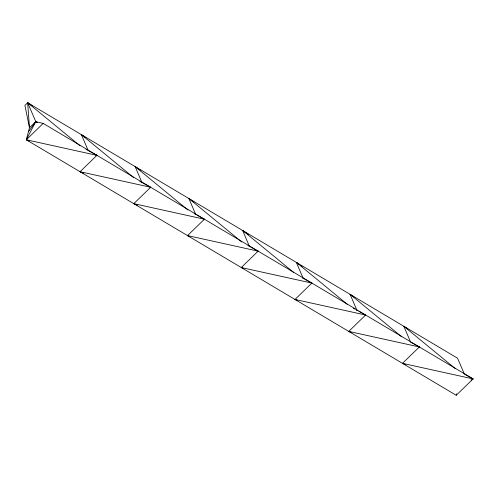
<?xml version="1.0" encoding="UTF-8"?>
<svg xmlns="http://www.w3.org/2000/svg" width="498" height="498" viewBox="0 0 498 498"><rect width="100%" height="100%" fill="white"/><g stroke="black" fill="none" stroke-linecap="round" stroke-linejoin="round"><path stroke-width="0.75" d="M464.186 373.649L457.569 358.218L27.664 102.725L29.488 127.762L26.307 139.782L456.212 395.275L456.598 393.818M456.212 395.275L473.1 378.903L43.195 123.411L35.781 121.661L29.488 127.762L24.9 105.402L27.664 102.725L35.781 121.661L26.307 139.782L29.133 140.996M28.43 131.771L35.781 121.661L37.145 122.408M43.195 123.411L26.307 139.782L96.936 155.345L80.047 171.717L83.583 173.236M137.317 205.17L133.781 203.657L150.676 187.279L139.801 181.291M189.645 236.5L187.522 235.591L204.41 219.22L196.934 215.099M243.379 268.441L241.256 267.532L258.151 251.154L250.675 247.039M297.119 300.375L294.997 299.466L311.885 283.094L302.373 277.853M351.563 332.614L348.737 331.407L365.625 315.029L358.828 311.287M405.304 364.555L402.471 363.341L419.36 346.969L410.526 342.101M471.083 380.042L473.1 378.903L464.267 374.035M80.047 171.717L150.676 187.279M133.781 203.657L204.41 219.22M187.522 235.591L258.151 251.154L255.922 250.631M241.256 267.532L311.885 283.094M294.997 299.466L365.625 315.029L364.144 314.68M348.737 331.407L419.36 346.969M402.471 363.341L473.1 378.903L471.618 378.555M95.454 154.996L96.936 155.345L88.781 150.85M86.067 149.356L87.424 150.103M194.22 213.605L195.577 214.352M247.954 245.539L249.317 246.292M353.393 308.293L354.75 309.04M356.114 309.787L357.471 310.54M35.781 121.661L37.113 122.446M410.445 341.709L403.828 326.283L407.65 328.879M357.01 310.478L350.094 294.343L353.916 296.939M302.971 277.834L296.354 262.409L299.541 264.569M300.817 265.434L302.087 266.299M249.535 246.603L242.619 230.468L248.353 234.365M195.795 214.663L188.879 198.534L193.977 201.995M142.055 182.729L135.139 166.593L140.237 170.061M88.32 150.788L81.404 134.659L85.861 137.691M32.127 105.75L27.664 102.725L79.91 145.696M403.828 326.283L455.477 368.757M350.094 294.343L401.737 336.822M296.354 262.409L347.399 304.39M242.619 230.468L293.664 272.456M188.879 198.534L241.729 241.997M135.139 166.593L187.989 210.063M81.404 134.659L133.651 177.63"/></g></svg>
